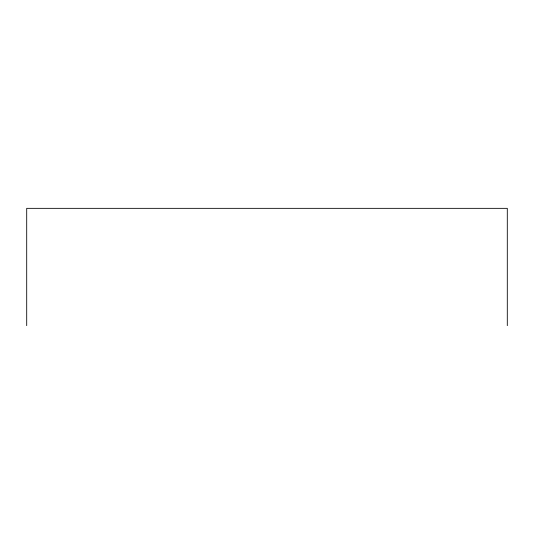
<?xml version="1.0" encoding="UTF-8"?>
<svg xmlns="http://www.w3.org/2000/svg" width="534" height="534" viewBox="0 0 534 534"><rect width="100%" height="100%" fill="white"/><g stroke="black" fill="none" stroke-linecap="round" stroke-linejoin="round"><path stroke-width="0.8" d="M507.3 325.653L507.3 208.347L26.7 208.347L26.7 325.653"/></g></svg>
